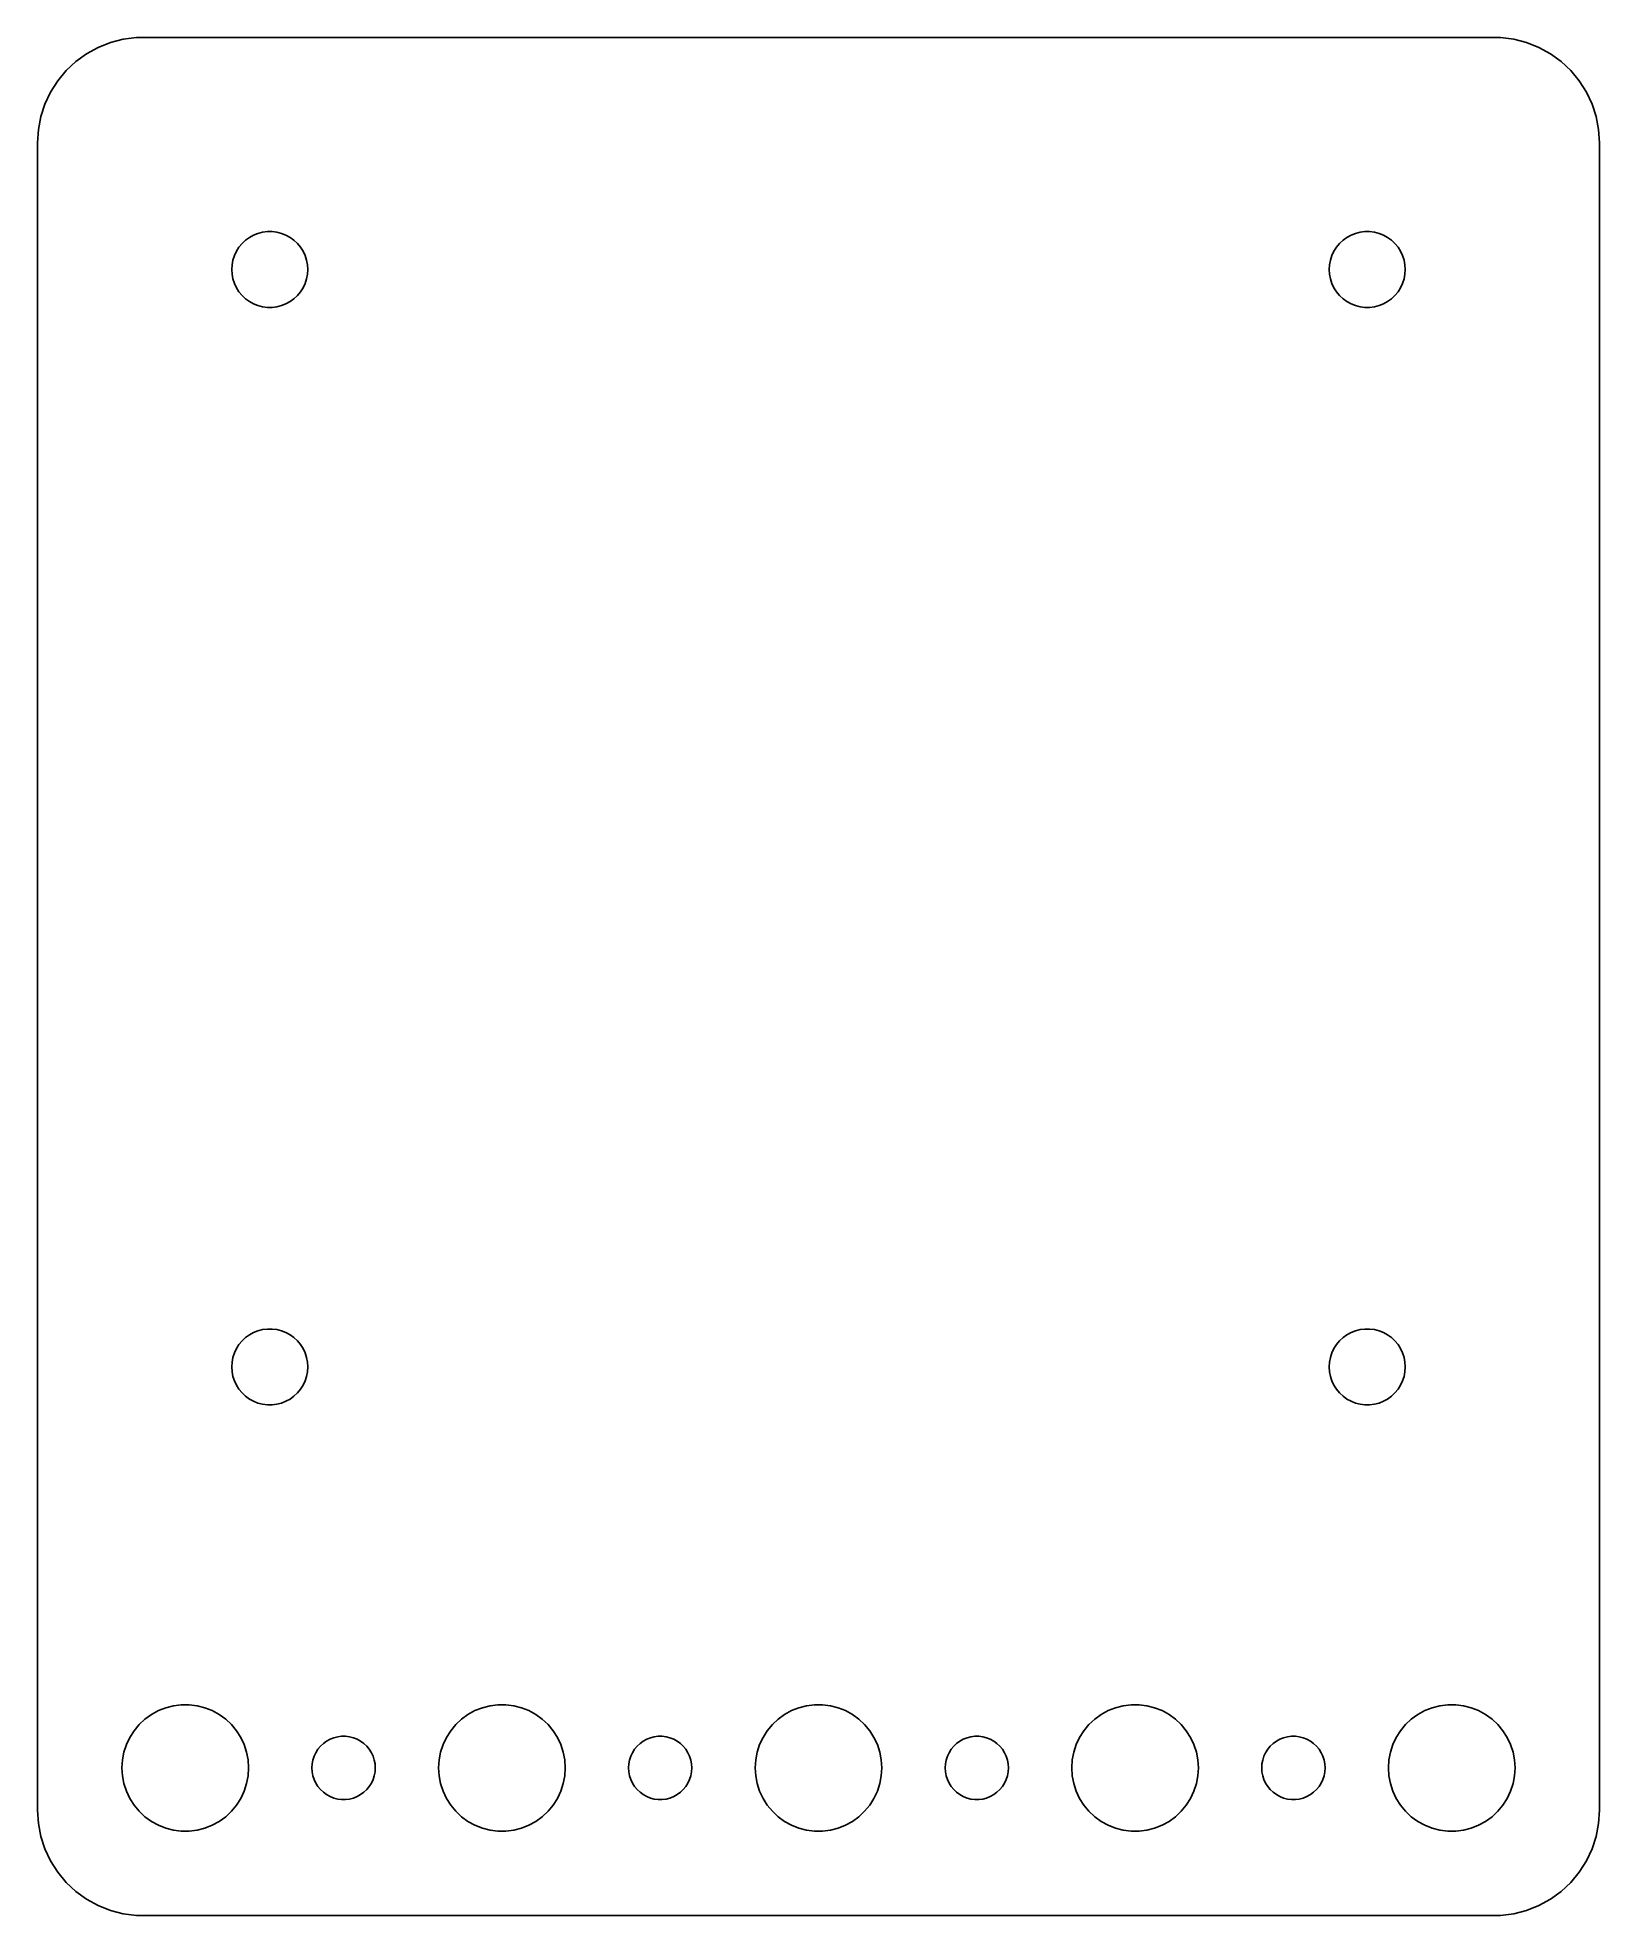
# Model space of a CAD drawing. Header units: metres. Extents: x -37 to 37, y -44.5 to 44.5.
import ezdxf

# ---------------------------------------------------------------- set-up
doc = ezdxf.new("R2010")
doc.units = ezdxf.units.M

msp = doc.modelspace()

# ---------------------------------------------------------------- linework, layer by layer
for p, q in [((-32.3139, 44.4901), (-32.9369, 44.4114)), ((32.3139, 44.4901), (-32.3139, 44.4901)), ((32.9369, 44.4114), (32.3139, 44.4901)), ((-34.6791, 43.7216), (-35.1871, 43.3526)), ((-34.1289, 44.0241), (-34.6791, 43.7216)), ((-33.5451, 44.2553), (-34.1289, 44.0241)), ((-32.9369, 44.4114), (-33.5451, 44.2553)), ((33.5451, 44.2553), (32.9369, 44.4114)), ((34.1289, 44.0241), (33.5451, 44.2553)), ((34.6791, 43.7216), (34.1289, 44.0241)), ((35.1871, 43.3526), (34.6791, 43.7216)), ((-35.6448, 42.9227), (-36.0451, 42.4389)), ((-35.1871, 43.3526), (-35.6448, 42.9227)), ((35.6448, 42.9227), (35.1871, 43.3526)), ((36.0451, 42.4389), (35.6448, 42.9227)), ((-36.3815, 41.9088), (-36.6489, 41.3406)), ((-36.0451, 42.4389), (-36.3815, 41.9088)), ((36.3815, 41.9088), (36.0451, 42.4389)), ((36.6489, 41.3406), (36.3815, 41.9088)), ((-36.6489, 41.3406), (-36.8429, 40.7434)), ((36.8429, 40.7434), (36.6489, 41.3406)), ((-36.9606, 40.1267), (-37, 39.5)), ((-36.8429, 40.7434), (-36.9606, 40.1267)), ((36.9606, 40.1267), (36.8429, 40.7434)), ((37, 39.5), (36.9606, 40.1267)), ((-37, 39.5), (-37, -39.5)), ((37, -39.5), (37, 39.5)), ((-27.4562, 34.558), (-27.3121, 34.7322)), ((-27.3121, 34.7322), (-27.1474, 34.8869)), ((-27.1474, 34.8869), (-26.9645, 35.0198)), ((-26.9645, 35.0198), (-26.7664, 35.1287)), ((-26.7664, 35.1287), (-26.5562, 35.2119)), ((-26.5562, 35.2119), (-26.3373, 35.2681)), ((-26.3373, 35.2681), (-26.113, 35.2964)), ((-26.113, 35.2964), (-25.887, 35.2964)), ((-25.887, 35.2964), (-25.6627, 35.2681)), ((-25.6627, 35.2681), (-25.4438, 35.2119)), ((-25.4438, 35.2119), (-25.2336, 35.1287)), ((-25.2336, 35.1287), (-25.0355, 35.0198)), ((-25.0355, 35.0198), (-24.8526, 34.8869)), ((-24.8526, 34.8869), (-24.6879, 34.7322)), ((-24.6879, 34.7322), (-24.5438, 34.558)), ((24.5438, 34.558), (24.6879, 34.7322)), ((24.6879, 34.7322), (24.8526, 34.8869)), ((24.8526, 34.8869), (25.0355, 35.0198)), ((25.0355, 35.0198), (25.2336, 35.1287)), ((25.2336, 35.1287), (25.4438, 35.2119)), ((25.4438, 35.2119), (25.6627, 35.2681)), ((25.6627, 35.2681), (25.887, 35.2964)), ((25.887, 35.2964), (26.113, 35.2964)), ((26.113, 35.2964), (26.3373, 35.2681)), ((26.3373, 35.2681), (26.5562, 35.2119)), ((26.5562, 35.2119), (26.7664, 35.1287)), ((26.7664, 35.1287), (26.9645, 35.0198)), ((26.9645, 35.0198), (27.1474, 34.8869)), ((27.1474, 34.8869), (27.3121, 34.7322)), ((27.3121, 34.7322), (27.4562, 34.558)), ((-27.7858, 33.7256), (-27.7434, 33.9476)), ((-27.7434, 33.9476), (-27.6736, 34.1626)), ((-27.6736, 34.1626), (-27.5773, 34.3672)), ((-27.5773, 34.3672), (-27.4562, 34.558)), ((-24.5438, 34.558), (-24.4226, 34.3672)), ((-24.4226, 34.3672), (-24.3264, 34.1626)), ((-24.3264, 34.1626), (-24.2565, 33.9476)), ((-24.2565, 33.9476), (-24.2142, 33.7256)), ((24.2142, 33.7256), (24.2565, 33.9476)), ((24.2565, 33.9476), (24.3264, 34.1626)), ((24.3264, 34.1626), (24.4226, 34.3672)), ((24.4226, 34.3672), (24.5438, 34.558)), ((27.4562, 34.558), (27.5773, 34.3672)), ((27.5773, 34.3672), (27.6736, 34.1626)), ((27.6736, 34.1626), (27.7434, 33.9476)), ((27.7434, 33.9476), (27.7858, 33.7256)), ((-27.8, 33.5), (-27.7858, 33.7256)), ((-27.7858, 33.2744), (-27.8, 33.5)), ((-27.7434, 33.0524), (-27.7858, 33.2744)), ((-27.6736, 32.8374), (-27.7434, 33.0524)), ((-24.2565, 33.0524), (-24.3264, 32.8374)), ((-24.2142, 33.2744), (-24.2565, 33.0524)), ((-24.2142, 33.7256), (-24.2, 33.5)), ((-24.2, 33.5), (-24.2142, 33.2744)), ((24.2, 33.5), (24.2142, 33.7256)), ((24.2142, 33.2744), (24.2, 33.5)), ((24.2565, 33.0524), (24.2142, 33.2744)), ((24.3264, 32.8374), (24.2565, 33.0524)), ((27.7434, 33.0524), (27.6736, 32.8374)), ((27.7858, 33.2744), (27.7434, 33.0524)), ((27.7858, 33.7256), (27.8, 33.5)), ((27.8, 33.5), (27.7858, 33.2744)), ((-27.5773, 32.6328), (-27.6736, 32.8374)), ((-27.4562, 32.442), (-27.5773, 32.6328)), ((-27.3121, 32.2678), (-27.4562, 32.442)), ((-27.1474, 32.1131), (-27.3121, 32.2678)), ((-26.9645, 31.9802), (-27.1474, 32.1131)), ((-24.8526, 32.1131), (-25.0355, 31.9802)), ((-24.6879, 32.2678), (-24.8526, 32.1131)), ((-24.5438, 32.442), (-24.6879, 32.2678)), ((-24.4226, 32.6328), (-24.5438, 32.442)), ((-24.3264, 32.8374), (-24.4226, 32.6328)), ((24.4226, 32.6328), (24.3264, 32.8374)), ((24.5438, 32.442), (24.4226, 32.6328)), ((24.6879, 32.2678), (24.5438, 32.442)), ((24.8526, 32.1131), (24.6879, 32.2678)), ((25.0355, 31.9802), (24.8526, 32.1131)), ((27.1474, 32.1131), (26.9645, 31.9802)), ((27.3121, 32.2678), (27.1474, 32.1131)), ((27.4562, 32.442), (27.3121, 32.2678)), ((27.5773, 32.6328), (27.4562, 32.442)), ((27.6736, 32.8374), (27.5773, 32.6328)), ((-26.7664, 31.8713), (-26.9645, 31.9802)), ((-26.5562, 31.7881), (-26.7664, 31.8713)), ((-26.3373, 31.7319), (-26.5562, 31.7881)), ((-26.113, 31.7036), (-26.3373, 31.7319)), ((-25.887, 31.7036), (-26.113, 31.7036)), ((-25.6627, 31.7319), (-25.887, 31.7036)), ((-25.4438, 31.7881), (-25.6627, 31.7319)), ((-25.2336, 31.8713), (-25.4438, 31.7881)), ((-25.0355, 31.9802), (-25.2336, 31.8713)), ((25.2336, 31.8713), (25.0355, 31.9802)), ((25.4438, 31.7881), (25.2336, 31.8713)), ((25.6627, 31.7319), (25.4438, 31.7881)), ((25.887, 31.7036), (25.6627, 31.7319)), ((26.113, 31.7036), (25.887, 31.7036)), ((26.3373, 31.7319), (26.113, 31.7036)), ((26.5562, 31.7881), (26.3373, 31.7319)), ((26.7664, 31.8713), (26.5562, 31.7881)), ((26.9645, 31.9802), (26.7664, 31.8713)), ((-26.9645, -16.9802), (-26.7664, -16.8713)), ((-26.7664, -16.8713), (-26.5562, -16.7881)), ((-26.5562, -16.7881), (-26.3373, -16.7319)), ((-26.3373, -16.7319), (-26.113, -16.7036)), ((-26.113, -16.7036), (-25.887, -16.7036)), ((-25.887, -16.7036), (-25.6627, -16.7319)), ((-25.6627, -16.7319), (-25.4438, -16.7881)), ((-25.4438, -16.7881), (-25.2336, -16.8713)), ((-25.2336, -16.8713), (-25.0355, -16.9802)), ((25.0355, -16.9802), (25.2336, -16.8713)), ((25.2336, -16.8713), (25.4438, -16.7881)), ((25.4438, -16.7881), (25.6627, -16.7319)), ((25.6627, -16.7319), (25.887, -16.7036)), ((25.887, -16.7036), (26.113, -16.7036)), ((26.113, -16.7036), (26.3373, -16.7319)), ((26.3373, -16.7319), (26.5562, -16.7881)), ((26.5562, -16.7881), (26.7664, -16.8713)), ((26.7664, -16.8713), (26.9645, -16.9802)), ((-27.6736, -17.8374), (-27.5773, -17.6328)), ((-27.5773, -17.6328), (-27.4562, -17.442)), ((-27.4562, -17.442), (-27.3121, -17.2678)), ((-27.3121, -17.2678), (-27.1474, -17.1131)), ((-27.1474, -17.1131), (-26.9645, -16.9802)), ((-25.0355, -16.9802), (-24.8526, -17.1131)), ((-24.8526, -17.1131), (-24.6879, -17.2678)), ((-24.6879, -17.2678), (-24.5438, -17.442)), ((-24.5438, -17.442), (-24.4226, -17.6328)), ((-24.4226, -17.6328), (-24.3264, -17.8374)), ((24.3264, -17.8374), (24.4226, -17.6328)), ((24.4226, -17.6328), (24.5438, -17.442)), ((24.5438, -17.442), (24.6879, -17.2678)), ((24.6879, -17.2678), (24.8526, -17.1131)), ((24.8526, -17.1131), (25.0355, -16.9802)), ((26.9645, -16.9802), (27.1474, -17.1131)), ((27.1474, -17.1131), (27.3121, -17.2678)), ((27.3121, -17.2678), (27.4562, -17.442)), ((27.4562, -17.442), (27.5773, -17.6328)), ((27.5773, -17.6328), (27.6736, -17.8374)), ((-27.8, -18.5), (-27.7858, -18.2744)), ((-27.7858, -18.7256), (-27.8, -18.5)), ((-27.7858, -18.2744), (-27.7434, -18.0524)), ((-27.7434, -18.0524), (-27.6736, -17.8374)), ((-24.3264, -17.8374), (-24.2565, -18.0524)), ((-24.2565, -18.0524), (-24.2142, -18.2744)), ((-24.2142, -18.2744), (-24.2, -18.5)), ((-24.2, -18.5), (-24.2142, -18.7256)), ((24.2, -18.5), (24.2142, -18.2744)), ((24.2142, -18.7256), (24.2, -18.5)), ((24.2142, -18.2744), (24.2565, -18.0524)), ((24.2565, -18.0524), (24.3264, -17.8374)), ((27.6736, -17.8374), (27.7434, -18.0524)), ((27.7434, -18.0524), (27.7858, -18.2744)), ((27.7858, -18.2744), (27.8, -18.5)), ((27.8, -18.5), (27.7858, -18.7256)), ((-27.7434, -18.9476), (-27.7858, -18.7256)), ((-27.6736, -19.1626), (-27.7434, -18.9476)), ((-27.5773, -19.3672), (-27.6736, -19.1626)), ((-27.4562, -19.558), (-27.5773, -19.3672)), ((-27.3121, -19.7322), (-27.4562, -19.558)), ((-24.5438, -19.558), (-24.6879, -19.7322)), ((-24.4226, -19.3672), (-24.5438, -19.558)), ((-24.3264, -19.1626), (-24.4226, -19.3672)), ((-24.2565, -18.9476), (-24.3264, -19.1626)), ((-24.2142, -18.7256), (-24.2565, -18.9476)), ((24.2565, -18.9476), (24.2142, -18.7256)), ((24.3264, -19.1626), (24.2565, -18.9476)), ((24.4226, -19.3672), (24.3264, -19.1626)), ((24.5438, -19.558), (24.4226, -19.3672)), ((24.6879, -19.7322), (24.5438, -19.558)), ((27.4562, -19.558), (27.3121, -19.7322)), ((27.5773, -19.3672), (27.4562, -19.558)), ((27.6736, -19.1626), (27.5773, -19.3672)), ((27.7434, -18.9476), (27.6736, -19.1626)), ((27.7858, -18.7256), (27.7434, -18.9476)), ((-27.1474, -19.8869), (-27.3121, -19.7322)), ((-26.9645, -20.0198), (-27.1474, -19.8869)), ((-26.7664, -20.1287), (-26.9645, -20.0198)), ((-26.5562, -20.2119), (-26.7664, -20.1287)), ((-26.3373, -20.2681), (-26.5562, -20.2119)), ((-26.113, -20.2964), (-26.3373, -20.2681)), ((-25.887, -20.2964), (-26.113, -20.2964)), ((-25.6627, -20.2681), (-25.887, -20.2964)), ((-25.4438, -20.2119), (-25.6627, -20.2681)), ((-25.2336, -20.1287), (-25.4438, -20.2119)), ((-25.0355, -20.0198), (-25.2336, -20.1287)), ((-24.8526, -19.8869), (-25.0355, -20.0198)), ((-24.6879, -19.7322), (-24.8526, -19.8869)), ((24.8526, -19.8869), (24.6879, -19.7322)), ((25.0355, -20.0198), (24.8526, -19.8869)), ((25.2336, -20.1287), (25.0355, -20.0198)), ((25.4438, -20.2119), (25.2336, -20.1287)), ((25.6627, -20.2681), (25.4438, -20.2119)), ((25.887, -20.2964), (25.6627, -20.2681)), ((26.113, -20.2964), (25.887, -20.2964)), ((26.3373, -20.2681), (26.113, -20.2964)), ((26.5562, -20.2119), (26.3373, -20.2681)), ((26.7664, -20.1287), (26.5562, -20.2119)), ((26.9645, -20.0198), (26.7664, -20.1287)), ((27.1474, -19.8869), (26.9645, -20.0198)), ((27.3121, -19.7322), (27.1474, -19.8869)), ((-31.2773, -34.7855), (-30.927, -34.6468)), ((-30.927, -34.6468), (-30.5621, -34.5531)), ((-30.5621, -34.5531), (-30.1884, -34.5059)), ((-30.1884, -34.5059), (-29.8116, -34.5059)), ((-29.8116, -34.5059), (-29.4379, -34.5531)), ((-29.4379, -34.5531), (-29.0729, -34.6468)), ((-29.0729, -34.6468), (-28.7227, -34.7855)), ((-16.2773, -34.7855), (-15.927, -34.6468)), ((-15.927, -34.6468), (-15.5621, -34.5531)), ((-15.5621, -34.5531), (-15.1884, -34.5059)), ((-15.1884, -34.5059), (-14.8116, -34.5059)), ((-14.8116, -34.5059), (-14.4379, -34.5531)), ((-14.4379, -34.5531), (-14.0729, -34.6468)), ((-14.0729, -34.6468), (-13.7227, -34.7855)), ((-1.27733, -34.7855), (-0.92705, -34.6468)), ((-0.92705, -34.6468), (-0.56213, -34.5531)), ((-0.56213, -34.5531), (-0.18837, -34.5059)), ((-0.18837, -34.5059), (0.18837, -34.5059)), ((0.18837, -34.5059), (0.56213, -34.5531)), ((0.56213, -34.5531), (0.92705, -34.6468)), ((0.92705, -34.6468), (1.27733, -34.7855)), ((13.7227, -34.7855), (14.0729, -34.6468)), ((14.0729, -34.6468), (14.4379, -34.5531)), ((14.4379, -34.5531), (14.8116, -34.5059)), ((14.8116, -34.5059), (15.1884, -34.5059)), ((15.1884, -34.5059), (15.5621, -34.5531)), ((15.5621, -34.5531), (15.927, -34.6468)), ((15.927, -34.6468), (16.2773, -34.7855)), ((28.7227, -34.7855), (29.0729, -34.6468)), ((29.0729, -34.6468), (29.4379, -34.5531)), ((29.4379, -34.5531), (29.8116, -34.5059)), ((29.8116, -34.5059), (30.1884, -34.5059)), ((30.1884, -34.5059), (30.5621, -34.5531)), ((30.5621, -34.5531), (30.927, -34.6468)), ((30.927, -34.6468), (31.2773, -34.7855)), ((-32.427, -35.7366), (-32.1869, -35.4464)), ((-32.1869, -35.4464), (-31.9123, -35.1885)), ((-31.9123, -35.1885), (-31.6075, -34.967)), ((-31.6075, -34.967), (-31.2773, -34.7855)), ((-28.7227, -34.7855), (-28.3925, -34.967)), ((-28.3925, -34.967), (-28.0877, -35.1885)), ((-28.0877, -35.1885), (-27.8131, -35.4464)), ((-27.8131, -35.4464), (-27.5729, -35.7366)), ((-17.427, -35.7366), (-17.1869, -35.4464)), ((-17.1869, -35.4464), (-16.9123, -35.1885)), ((-16.9123, -35.1885), (-16.6075, -34.967)), ((-16.6075, -34.967), (-16.2773, -34.7855)), ((-13.7227, -34.7855), (-13.3925, -34.967)), ((-13.3925, -34.967), (-13.0877, -35.1885)), ((-13.0877, -35.1885), (-12.8131, -35.4464)), ((-12.8131, -35.4464), (-12.5729, -35.7366)), ((-2.42705, -35.7366), (-2.1869, -35.4464)), ((-2.1869, -35.4464), (-1.91226, -35.1885)), ((-1.91226, -35.1885), (-1.60747, -34.967)), ((-1.60747, -34.967), (-1.27733, -34.7855)), ((1.27733, -34.7855), (1.60747, -34.967)), ((1.60747, -34.967), (1.91226, -35.1885)), ((1.91226, -35.1885), (2.1869, -35.4464)), ((2.1869, -35.4464), (2.42705, -35.7366)), ((12.5729, -35.7366), (12.8131, -35.4464)), ((12.8131, -35.4464), (13.0877, -35.1885)), ((13.0877, -35.1885), (13.3925, -34.967)), ((13.3925, -34.967), (13.7227, -34.7855)), ((16.2773, -34.7855), (16.6075, -34.967)), ((16.6075, -34.967), (16.9123, -35.1885)), ((16.9123, -35.1885), (17.1869, -35.4464)), ((17.1869, -35.4464), (17.427, -35.7366)), ((27.5729, -35.7366), (27.8131, -35.4464)), ((27.8131, -35.4464), (28.0877, -35.1885)), ((28.0877, -35.1885), (28.3925, -34.967)), ((28.3925, -34.967), (28.7227, -34.7855)), ((31.2773, -34.7855), (31.6075, -34.967)), ((31.6075, -34.967), (31.9123, -35.1885)), ((31.9123, -35.1885), (32.1869, -35.4464)), ((32.1869, -35.4464), (32.427, -35.7366)), ((-32.9057, -36.7539), (-32.7893, -36.3956)), ((-32.7893, -36.3956), (-32.6289, -36.0547)), ((-32.6289, -36.0547), (-32.427, -35.7366)), ((-27.5729, -35.7366), (-27.3711, -36.0547)), ((-27.3711, -36.0547), (-27.2107, -36.3956)), ((-27.2107, -36.3956), (-27.0942, -36.7539)), ((-23.7135, -36.6183), (-23.5934, -36.4732)), ((-23.5934, -36.4732), (-23.4561, -36.3442)), ((-23.4561, -36.3442), (-23.3037, -36.2335)), ((-23.3037, -36.2335), (-23.1387, -36.1428)), ((-23.1387, -36.1428), (-22.9635, -36.0734)), ((-22.9635, -36.0734), (-22.7811, -36.0266)), ((-22.7811, -36.0266), (-22.5942, -36.003)), ((-22.5942, -36.003), (-22.4058, -36.003)), ((-22.4058, -36.003), (-22.2189, -36.0266)), ((-22.2189, -36.0266), (-22.0365, -36.0734)), ((-22.0365, -36.0734), (-21.8613, -36.1428)), ((-21.8613, -36.1428), (-21.6963, -36.2335)), ((-21.6963, -36.2335), (-21.5439, -36.3442)), ((-21.5439, -36.3442), (-21.4065, -36.4732)), ((-21.4065, -36.4732), (-21.2865, -36.6183)), ((-17.9057, -36.7539), (-17.7893, -36.3956)), ((-17.7893, -36.3956), (-17.6289, -36.0547)), ((-17.6289, -36.0547), (-17.427, -35.7366)), ((-12.5729, -35.7366), (-12.3711, -36.0547)), ((-12.3711, -36.0547), (-12.2107, -36.3956)), ((-12.2107, -36.3956), (-12.0942, -36.7539)), ((-8.71352, -36.6183), (-8.59344, -36.4732)), ((-8.59344, -36.4732), (-8.45613, -36.3442)), ((-8.45613, -36.3442), (-8.30373, -36.2335)), ((-8.30373, -36.2335), (-8.13866, -36.1428)), ((-8.13866, -36.1428), (-7.96352, -36.0734)), ((-7.96352, -36.0734), (-7.78107, -36.0266)), ((-7.78107, -36.0266), (-7.59418, -36.003)), ((-7.59418, -36.003), (-7.40581, -36.003)), ((-7.40581, -36.003), (-7.21892, -36.0266)), ((-7.21892, -36.0266), (-7.03647, -36.0734)), ((-7.03647, -36.0734), (-6.86133, -36.1428)), ((-6.86133, -36.1428), (-6.69626, -36.2335)), ((-6.69626, -36.2335), (-6.54385, -36.3442)), ((-6.54385, -36.3442), (-6.40654, -36.4732)), ((-6.40654, -36.4732), (-6.28647, -36.6183)), ((-2.90575, -36.7539), (-2.78932, -36.3956)), ((-2.78932, -36.3956), (-2.62891, -36.0547)), ((-2.62891, -36.0547), (-2.42705, -35.7366)), ((2.42705, -35.7366), (2.62891, -36.0547)), ((2.62891, -36.0547), (2.78932, -36.3956)), ((2.78932, -36.3956), (2.90575, -36.7539)), ((6.28647, -36.6183), (6.40654, -36.4732)), ((6.40654, -36.4732), (6.54385, -36.3442)), ((6.54385, -36.3442), (6.69626, -36.2335)), ((6.69626, -36.2335), (6.86133, -36.1428)), ((6.86133, -36.1428), (7.03647, -36.0734)), ((7.03647, -36.0734), (7.21892, -36.0266)), ((7.21892, -36.0266), (7.40581, -36.003)), ((7.40581, -36.003), (7.59418, -36.003)), ((7.59418, -36.003), (7.78107, -36.0266)), ((7.78107, -36.0266), (7.96352, -36.0734)), ((7.96352, -36.0734), (8.13866, -36.1428)), ((8.13866, -36.1428), (8.30373, -36.2335)), ((8.30373, -36.2335), (8.45613, -36.3442)), ((8.45613, -36.3442), (8.59344, -36.4732)), ((8.59344, -36.4732), (8.71352, -36.6183)), ((12.0942, -36.7539), (12.2107, -36.3956)), ((12.2107, -36.3956), (12.3711, -36.0547)), ((12.3711, -36.0547), (12.5729, -35.7366)), ((17.427, -35.7366), (17.6289, -36.0547)), ((17.6289, -36.0547), (17.7893, -36.3956)), ((17.7893, -36.3956), (17.9057, -36.7539)), ((21.2865, -36.6183), (21.4065, -36.4732)), ((21.4065, -36.4732), (21.5439, -36.3442)), ((21.5439, -36.3442), (21.6963, -36.2335)), ((21.6963, -36.2335), (21.8613, -36.1428)), ((21.8613, -36.1428), (22.0365, -36.0734)), ((22.0365, -36.0734), (22.2189, -36.0266)), ((22.2189, -36.0266), (22.4058, -36.003)), ((22.4058, -36.003), (22.5942, -36.003)), ((22.5942, -36.003), (22.7811, -36.0266)), ((22.7811, -36.0266), (22.9635, -36.0734)), ((22.9635, -36.0734), (23.1387, -36.1428)), ((23.1387, -36.1428), (23.3037, -36.2335)), ((23.3037, -36.2335), (23.4561, -36.3442)), ((23.4561, -36.3442), (23.5934, -36.4732)), ((23.5934, -36.4732), (23.7135, -36.6183)), ((27.0942, -36.7539), (27.2107, -36.3956)), ((27.2107, -36.3956), (27.3711, -36.0547)), ((27.3711, -36.0547), (27.5729, -35.7366)), ((32.427, -35.7366), (32.6289, -36.0547)), ((32.6289, -36.0547), (32.7893, -36.3956)), ((32.7893, -36.3956), (32.9057, -36.7539)), ((-33, -37.5), (-32.9763, -37.124)), ((-32.9763, -37.124), (-32.9057, -36.7539)), ((-27.0942, -36.7539), (-27.0237, -37.124)), ((-27.0237, -37.124), (-27, -37.5)), ((-24, -37.5), (-23.9882, -37.312)), ((-23.9882, -37.312), (-23.9529, -37.127)), ((-23.9529, -37.127), (-23.8947, -36.9478)), ((-23.8947, -36.9478), (-23.8145, -36.7774)), ((-23.8145, -36.7774), (-23.7135, -36.6183)), ((-21.2865, -36.6183), (-21.1855, -36.7774)), ((-21.1855, -36.7774), (-21.1053, -36.9478)), ((-21.1053, -36.9478), (-21.0471, -37.127)), ((-21.0471, -37.127), (-21.0118, -37.312)), ((-21.0118, -37.312), (-21, -37.5)), ((-18, -37.5), (-17.9763, -37.124)), ((-17.9763, -37.124), (-17.9057, -36.7539)), ((-12.0942, -36.7539), (-12.0237, -37.124)), ((-12.0237, -37.124), (-12, -37.5)), ((-9, -37.5), (-8.98816, -37.312)), ((-8.98816, -37.312), (-8.95287, -37.127)), ((-8.95287, -37.127), (-8.89465, -36.9478)), ((-8.89465, -36.9478), (-8.81445, -36.7774)), ((-8.81445, -36.7774), (-8.71352, -36.6183)), ((-6.28647, -36.6183), (-6.18553, -36.7774)), ((-6.18553, -36.7774), (-6.10533, -36.9478)), ((-6.10533, -36.9478), (-6.04712, -37.127)), ((-6.04712, -37.127), (-6.01183, -37.312)), ((-6.01183, -37.312), (-6, -37.5)), ((-3, -37.5), (-2.97633, -37.124)), ((-2.97633, -37.124), (-2.90575, -36.7539)), ((2.90575, -36.7539), (2.97633, -37.124)), ((2.97633, -37.124), (3, -37.5)), ((6, -37.5), (6.01183, -37.312)), ((6.01183, -37.312), (6.04712, -37.127)), ((6.04712, -37.127), (6.10533, -36.9478)), ((6.10533, -36.9478), (6.18553, -36.7774)), ((6.18553, -36.7774), (6.28647, -36.6183)), ((8.71352, -36.6183), (8.81445, -36.7774)), ((8.81445, -36.7774), (8.89465, -36.9478)), ((8.89465, -36.9478), (8.95287, -37.127)), ((8.95287, -37.127), (8.98816, -37.312)), ((8.98816, -37.312), (9, -37.5)), ((12, -37.5), (12.0237, -37.124)), ((12.0237, -37.124), (12.0942, -36.7539)), ((17.9057, -36.7539), (17.9763, -37.124)), ((17.9763, -37.124), (18, -37.5)), ((21, -37.5), (21.0118, -37.312)), ((21.0118, -37.312), (21.0471, -37.127)), ((21.0471, -37.127), (21.1053, -36.9478)), ((21.1053, -36.9478), (21.1855, -36.7774)), ((21.1855, -36.7774), (21.2865, -36.6183)), ((23.7135, -36.6183), (23.8145, -36.7774)), ((23.8145, -36.7774), (23.8947, -36.9478)), ((23.8947, -36.9478), (23.9529, -37.127)), ((23.9529, -37.127), (23.9882, -37.312)), ((23.9882, -37.312), (24, -37.5)), ((27, -37.5), (27.0237, -37.124)), ((27.0237, -37.124), (27.0942, -36.7539)), ((32.9057, -36.7539), (32.9763, -37.124)), ((32.9763, -37.124), (33, -37.5)), ((-32.9763, -37.876), (-33, -37.5)), ((-32.9057, -38.2461), (-32.9763, -37.876)), ((-32.7893, -38.6044), (-32.9057, -38.2461)), ((-27.0942, -38.2461), (-27.2107, -38.6044)), ((-27.0237, -37.876), (-27.0942, -38.2461)), ((-27, -37.5), (-27.0237, -37.876)), ((-23.9882, -37.688), (-24, -37.5)), ((-23.9529, -37.873), (-23.9882, -37.688)), ((-23.8947, -38.0522), (-23.9529, -37.873)), ((-23.8145, -38.2226), (-23.8947, -38.0522)), ((-23.7135, -38.3817), (-23.8145, -38.2226)), ((-21.1855, -38.2226), (-21.2865, -38.3817)), ((-21.1053, -38.0522), (-21.1855, -38.2226)), ((-21.0471, -37.873), (-21.1053, -38.0522)), ((-21.0118, -37.688), (-21.0471, -37.873)), ((-21, -37.5), (-21.0118, -37.688)), ((-17.9763, -37.876), (-18, -37.5)), ((-17.9057, -38.2461), (-17.9763, -37.876)), ((-17.7893, -38.6044), (-17.9057, -38.2461)), ((-12.0942, -38.2461), (-12.2107, -38.6044)), ((-12.0237, -37.876), (-12.0942, -38.2461)), ((-12, -37.5), (-12.0237, -37.876)), ((-8.98816, -37.688), (-9, -37.5)), ((-8.95287, -37.873), (-8.98816, -37.688)), ((-8.89465, -38.0522), (-8.95287, -37.873)), ((-8.81445, -38.2226), (-8.89465, -38.0522)), ((-8.71352, -38.3817), (-8.81445, -38.2226)), ((-6.18553, -38.2226), (-6.28647, -38.3817)), ((-6.10533, -38.0522), (-6.18553, -38.2226)), ((-6.04712, -37.873), (-6.10533, -38.0522)), ((-6.01183, -37.688), (-6.04712, -37.873)), ((-6, -37.5), (-6.01183, -37.688)), ((-2.97633, -37.876), (-3, -37.5)), ((-2.90575, -38.2461), (-2.97633, -37.876)), ((-2.78932, -38.6044), (-2.90575, -38.2461)), ((2.90575, -38.2461), (2.78932, -38.6044)), ((2.97633, -37.876), (2.90575, -38.2461)), ((3, -37.5), (2.97633, -37.876)), ((6.01183, -37.688), (6, -37.5)), ((6.04712, -37.873), (6.01183, -37.688)), ((6.10533, -38.0522), (6.04712, -37.873)), ((6.18553, -38.2226), (6.10533, -38.0522)), ((6.28647, -38.3817), (6.18553, -38.2226)), ((8.81445, -38.2226), (8.71352, -38.3817)), ((8.89465, -38.0522), (8.81445, -38.2226)), ((8.95287, -37.873), (8.89465, -38.0522)), ((8.98816, -37.688), (8.95287, -37.873)), ((9, -37.5), (8.98816, -37.688)), ((12.0237, -37.876), (12, -37.5)), ((12.0942, -38.2461), (12.0237, -37.876)), ((12.2107, -38.6044), (12.0942, -38.2461)), ((17.9057, -38.2461), (17.7893, -38.6044)), ((17.9763, -37.876), (17.9057, -38.2461)), ((18, -37.5), (17.9763, -37.876)), ((21.0118, -37.688), (21, -37.5)), ((21.0471, -37.873), (21.0118, -37.688)), ((21.1053, -38.0522), (21.0471, -37.873)), ((21.1855, -38.2226), (21.1053, -38.0522)), ((21.2865, -38.3817), (21.1855, -38.2226)), ((23.8145, -38.2226), (23.7135, -38.3817)), ((23.8947, -38.0522), (23.8145, -38.2226)), ((23.9529, -37.873), (23.8947, -38.0522)), ((23.9882, -37.688), (23.9529, -37.873)), ((24, -37.5), (23.9882, -37.688)), ((27.0237, -37.876), (27, -37.5)), ((27.0942, -38.2461), (27.0237, -37.876)), ((27.2107, -38.6044), (27.0942, -38.2461)), ((32.9057, -38.2461), (32.7893, -38.6044)), ((32.9763, -37.876), (32.9057, -38.2461)), ((33, -37.5), (32.9763, -37.876)), ((-32.6289, -38.9453), (-32.7893, -38.6044)), ((-32.427, -39.2634), (-32.6289, -38.9453)), ((-27.3711, -38.9453), (-27.5729, -39.2634)), ((-27.2107, -38.6044), (-27.3711, -38.9453)), ((-23.5934, -38.5268), (-23.7135, -38.3817)), ((-23.4561, -38.6558), (-23.5934, -38.5268)), ((-23.3037, -38.7665), (-23.4561, -38.6558)), ((-23.1387, -38.8572), (-23.3037, -38.7665)), ((-22.9635, -38.9266), (-23.1387, -38.8572)), ((-22.7811, -38.9734), (-22.9635, -38.9266)), ((-22.5942, -38.997), (-22.7811, -38.9734)), ((-22.4058, -38.997), (-22.5942, -38.997)), ((-22.2189, -38.9734), (-22.4058, -38.997)), ((-22.0365, -38.9266), (-22.2189, -38.9734)), ((-21.8613, -38.8572), (-22.0365, -38.9266)), ((-21.6963, -38.7665), (-21.8613, -38.8572)), ((-21.5439, -38.6558), (-21.6963, -38.7665)), ((-21.4065, -38.5268), (-21.5439, -38.6558)), ((-21.2865, -38.3817), (-21.4065, -38.5268)), ((-17.6289, -38.9453), (-17.7893, -38.6044)), ((-17.427, -39.2634), (-17.6289, -38.9453)), ((-12.3711, -38.9453), (-12.5729, -39.2634)), ((-12.2107, -38.6044), (-12.3711, -38.9453)), ((-8.59344, -38.5268), (-8.71352, -38.3817)), ((-8.45613, -38.6558), (-8.59344, -38.5268)), ((-8.30373, -38.7665), (-8.45613, -38.6558)), ((-8.13866, -38.8572), (-8.30373, -38.7665)), ((-7.96352, -38.9266), (-8.13866, -38.8572)), ((-7.78107, -38.9734), (-7.96352, -38.9266)), ((-7.59418, -38.997), (-7.78107, -38.9734)), ((-7.40581, -38.997), (-7.59418, -38.997)), ((-7.21892, -38.9734), (-7.40581, -38.997)), ((-7.03647, -38.9266), (-7.21892, -38.9734)), ((-6.86133, -38.8572), (-7.03647, -38.9266)), ((-6.69626, -38.7665), (-6.86133, -38.8572)), ((-6.54385, -38.6558), (-6.69626, -38.7665)), ((-6.40654, -38.5268), (-6.54385, -38.6558)), ((-6.28647, -38.3817), (-6.40654, -38.5268)), ((-2.62891, -38.9453), (-2.78932, -38.6044)), ((-2.42705, -39.2634), (-2.62891, -38.9453)), ((2.62891, -38.9453), (2.42705, -39.2634)), ((2.78932, -38.6044), (2.62891, -38.9453)), ((6.40654, -38.5268), (6.28647, -38.3817)), ((6.54385, -38.6558), (6.40654, -38.5268)), ((6.69626, -38.7665), (6.54385, -38.6558)), ((6.86133, -38.8572), (6.69626, -38.7665)), ((7.03647, -38.9266), (6.86133, -38.8572)), ((7.21892, -38.9734), (7.03647, -38.9266)), ((7.40581, -38.997), (7.21892, -38.9734)), ((7.59418, -38.997), (7.40581, -38.997)), ((7.78107, -38.9734), (7.59418, -38.997)), ((7.96352, -38.9266), (7.78107, -38.9734)), ((8.13866, -38.8572), (7.96352, -38.9266)), ((8.30373, -38.7665), (8.13866, -38.8572)), ((8.45613, -38.6558), (8.30373, -38.7665)), ((8.59344, -38.5268), (8.45613, -38.6558)), ((8.71352, -38.3817), (8.59344, -38.5268)), ((12.3711, -38.9453), (12.2107, -38.6044)), ((12.5729, -39.2634), (12.3711, -38.9453)), ((17.6289, -38.9453), (17.427, -39.2634)), ((17.7893, -38.6044), (17.6289, -38.9453)), ((21.4065, -38.5268), (21.2865, -38.3817)), ((21.5439, -38.6558), (21.4065, -38.5268)), ((21.6963, -38.7665), (21.5439, -38.6558)), ((21.8613, -38.8572), (21.6963, -38.7665)), ((22.0365, -38.9266), (21.8613, -38.8572)), ((22.2189, -38.9734), (22.0365, -38.9266)), ((22.4058, -38.997), (22.2189, -38.9734)), ((22.5942, -38.997), (22.4058, -38.997)), ((22.7811, -38.9734), (22.5942, -38.997)), ((22.9635, -38.9266), (22.7811, -38.9734)), ((23.1387, -38.8572), (22.9635, -38.9266)), ((23.3037, -38.7665), (23.1387, -38.8572)), ((23.4561, -38.6558), (23.3037, -38.7665)), ((23.5934, -38.5268), (23.4561, -38.6558)), ((23.7135, -38.3817), (23.5934, -38.5268)), ((27.3711, -38.9453), (27.2107, -38.6044)), ((27.5729, -39.2634), (27.3711, -38.9453)), ((32.6289, -38.9453), (32.427, -39.2634)), ((32.7893, -38.6044), (32.6289, -38.9453)), ((-37, -39.5), (-36.9606, -40.1267)), ((-32.1869, -39.5536), (-32.427, -39.2634)), ((-31.9123, -39.8115), (-32.1869, -39.5536)), ((-31.6075, -40.033), (-31.9123, -39.8115)), ((-31.2773, -40.2145), (-31.6075, -40.033)), ((-28.3925, -40.033), (-28.7227, -40.2145)), ((-28.0877, -39.8115), (-28.3925, -40.033)), ((-27.8131, -39.5536), (-28.0877, -39.8115)), ((-27.5729, -39.2634), (-27.8131, -39.5536)), ((-17.1869, -39.5536), (-17.427, -39.2634)), ((-16.9123, -39.8115), (-17.1869, -39.5536)), ((-16.6075, -40.033), (-16.9123, -39.8115)), ((-16.2773, -40.2145), (-16.6075, -40.033)), ((-13.3925, -40.033), (-13.7227, -40.2145)), ((-13.0877, -39.8115), (-13.3925, -40.033)), ((-12.8131, -39.5536), (-13.0877, -39.8115)), ((-12.5729, -39.2634), (-12.8131, -39.5536)), ((-2.1869, -39.5536), (-2.42705, -39.2634)), ((-1.91226, -39.8115), (-2.1869, -39.5536)), ((-1.60747, -40.033), (-1.91226, -39.8115)), ((-1.27733, -40.2145), (-1.60747, -40.033)), ((1.60747, -40.033), (1.27733, -40.2145)), ((1.91226, -39.8115), (1.60747, -40.033)), ((2.1869, -39.5536), (1.91226, -39.8115)), ((2.42705, -39.2634), (2.1869, -39.5536)), ((12.8131, -39.5536), (12.5729, -39.2634)), ((13.0877, -39.8115), (12.8131, -39.5536)), ((13.3925, -40.033), (13.0877, -39.8115)), ((13.7227, -40.2145), (13.3925, -40.033)), ((16.6075, -40.033), (16.2773, -40.2145)), ((16.9123, -39.8115), (16.6075, -40.033)), ((17.1869, -39.5536), (16.9123, -39.8115)), ((17.427, -39.2634), (17.1869, -39.5536)), ((27.8131, -39.5536), (27.5729, -39.2634)), ((28.0877, -39.8115), (27.8131, -39.5536)), ((28.3925, -40.033), (28.0877, -39.8115)), ((28.7227, -40.2145), (28.3925, -40.033)), ((31.6075, -40.033), (31.2773, -40.2145)), ((31.9123, -39.8115), (31.6075, -40.033)), ((32.1869, -39.5536), (31.9123, -39.8115)), ((32.427, -39.2634), (32.1869, -39.5536)), ((36.9606, -40.1267), (37, -39.5)), ((-36.9606, -40.1267), (-36.8429, -40.7434)), ((-36.8429, -40.7434), (-36.6489, -41.3406)), ((-30.927, -40.3532), (-31.2773, -40.2145)), ((-30.5621, -40.4469), (-30.927, -40.3532)), ((-30.1884, -40.4941), (-30.5621, -40.4469)), ((-29.8116, -40.4941), (-30.1884, -40.4941)), ((-29.4379, -40.4469), (-29.8116, -40.4941)), ((-29.0729, -40.3532), (-29.4379, -40.4469)), ((-28.7227, -40.2145), (-29.0729, -40.3532)), ((-15.927, -40.3532), (-16.2773, -40.2145)), ((-15.5621, -40.4469), (-15.927, -40.3532)), ((-15.1884, -40.4941), (-15.5621, -40.4469)), ((-14.8116, -40.4941), (-15.1884, -40.4941)), ((-14.4379, -40.4469), (-14.8116, -40.4941)), ((-14.0729, -40.3532), (-14.4379, -40.4469)), ((-13.7227, -40.2145), (-14.0729, -40.3532)), ((-0.92705, -40.3532), (-1.27733, -40.2145)), ((-0.56213, -40.4469), (-0.92705, -40.3532)), ((-0.18837, -40.4941), (-0.56213, -40.4469)), ((0.18837, -40.4941), (-0.18837, -40.4941)), ((0.56213, -40.4469), (0.18837, -40.4941)), ((0.92705, -40.3532), (0.56213, -40.4469)), ((1.27733, -40.2145), (0.92705, -40.3532)), ((14.0729, -40.3532), (13.7227, -40.2145)), ((14.4379, -40.4469), (14.0729, -40.3532)), ((14.8116, -40.4941), (14.4379, -40.4469)), ((15.1884, -40.4941), (14.8116, -40.4941)), ((15.5621, -40.4469), (15.1884, -40.4941)), ((15.927, -40.3532), (15.5621, -40.4469)), ((16.2773, -40.2145), (15.927, -40.3532)), ((29.0729, -40.3532), (28.7227, -40.2145)), ((29.4379, -40.4469), (29.0729, -40.3532)), ((29.8116, -40.4941), (29.4379, -40.4469)), ((30.1884, -40.4941), (29.8116, -40.4941)), ((30.5621, -40.4469), (30.1884, -40.4941)), ((30.927, -40.3532), (30.5621, -40.4469)), ((31.2773, -40.2145), (30.927, -40.3532)), ((36.6489, -41.3406), (36.8429, -40.7434)), ((36.8429, -40.7434), (36.9606, -40.1267)), ((-36.6489, -41.3406), (-36.3815, -41.9088)), ((36.3815, -41.9088), (36.6489, -41.3406)), ((-36.3815, -41.9088), (-36.0451, -42.4389)), ((-36.0451, -42.4389), (-35.6448, -42.9227)), ((35.6448, -42.9227), (36.0451, -42.4389)), ((36.0451, -42.4389), (36.3815, -41.9088)), ((-35.6448, -42.9227), (-35.1871, -43.3526)), ((-35.1871, -43.3526), (-34.6791, -43.7216)), ((34.6791, -43.7216), (35.1871, -43.3526)), ((35.1871, -43.3526), (35.6448, -42.9227)), ((-34.6791, -43.7216), (-34.1289, -44.0241)), ((-34.1289, -44.0241), (-33.5451, -44.2553)), ((-33.5451, -44.2553), (-32.9369, -44.4114)), ((-32.9369, -44.4114), (-32.3139, -44.4901)), ((-32.3139, -44.4901), (32.3139, -44.4901)), ((32.3139, -44.4901), (32.9369, -44.4114)), ((32.9369, -44.4114), (33.5451, -44.2553)), ((33.5451, -44.2553), (34.1289, -44.0241)), ((34.1289, -44.0241), (34.6791, -43.7216))]:
    msp.add_line(p, q)

doc.saveas('drawing.dxf')
